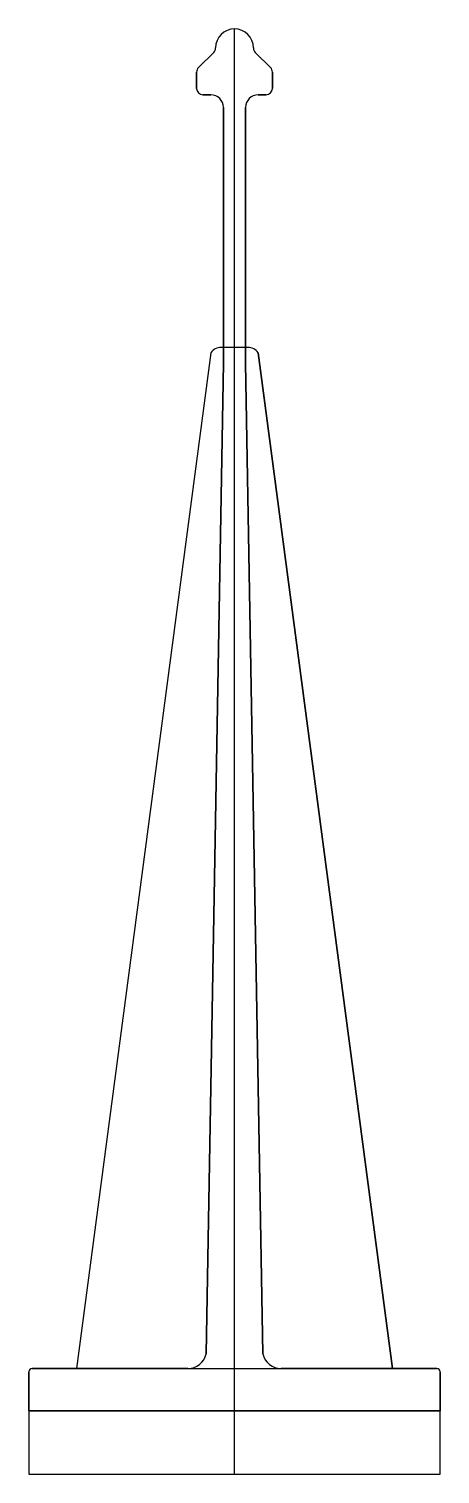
# Model space of a CAD drawing. Extents: x -32 to 32, y 0 to 229.
import ezdxf

# ---------------------------------------------------------------- set-up
doc = ezdxf.new("R2010")
doc.units = 0
doc.layers.get('0').update_dxf_attribs({"linetype": 'CONTINUOUS'})

msp = doc.modelspace()

# ---------------------------------------------------------------- linework, layer by layer
at = {"linetype": 'CONTINUOUS'}
for p, q in [((0, 0), (0, 228.57)), ((-5.71, 222.44), (-3.29, 224.86)), ((-3.29, 224.86), (-5.71, 222.44)), ((3.29, 224.86), (5.71, 222.44)), ((5.71, 222.44), (3.29, 224.86)), ((-6, 219.15), (-6, 221.74)), ((-6, 221.74), (-6, 219.15)), ((6, 221.74), (6, 219.15)), ((6, 219.15), (6, 221.74)), ((-3.75, 218.15), (-5, 218.15)), ((-5, 218.15), (-3.75, 218.15)), ((5, 218.15), (3.75, 218.15)), ((3.75, 218.15), (5, 218.15)), ((-1.75, 175.69), (-1.75, 216.15)), ((-1.75, 216.15), (-1.75, 175.69)), ((1.75, 216.15), (1.75, 175.69)), ((1.75, 175.69), (1.75, 216.15)), ((-3.75, 177.35), (-25, 16.7)), ((-3.75, 177.35), (-25, 16.7)), ((2.11, 178.2), (-2.11, 178.2)), ((3.75, 177.35), (25, 16.7)), ((25, 16.7), (3.75, 177.35)), ((-4.47, 19.02), (-1.75, 175.69)), ((-1.75, 175.69), (-4.47, 19.02)), ((1.75, 175.69), (4.47, 19.02)), ((4.47, 19.02), (1.75, 175.69)), ((-32.5, 10), (-32.5, 16.2)), ((-32.5, 16.2), (-32.5, 10)), ((-32, 16.7), (-7.39, 16.7)), ((-7.39, 16.7), (-32, 16.7)), ((-25, 16.7), (25, 16.7)), ((7.39, 16.7), (32, 16.7)), ((32, 16.7), (7.39, 16.7)), ((32.5, 16.2), (32.5, 10)), ((32.5, 10), (32.5, 16.2)), ((0, 10), (-32.5, 10)), ((32.5, 10), (-32.5, 10)), ((-32.5, 10), (-32.5, 0)), ((-32.5, 10), (32.5, 10)), ((32.5, 10), (0, 10)), ((32.5, 0), (32.5, 10)), ((-32.5, 0), (32.5, 0)), ((-32.5, 0), (32.5, 0))]:
    msp.add_line(p, q, dxfattribs=at)
for centre, radius, start, end in [((0, 225.57), 3, 0, 180), ((0, 225.57), 3, 0, 180), ((-4, 225.56), 1, 315.2336, 0.3313), ((-4, 225.56), 1, 315.2336, 0.3313), ((4, 225.56), 1, 179.6687, 224.7664), ((4, 225.56), 1, 179.6687, 224.7664), ((-5, 221.74), 1, 135.2342, 179.7587), ((-5, 221.74), 1, 135.2342, 179.7587), ((5, 221.74), 1, 0.2413, 44.7658), ((5, 221.74), 1, 0.2413, 44.7658), ((-5, 219.15), 1, 180, 270), ((-5, 219.15), 1, 180, 270), ((-3.75, 216.15), 2, 0, 90), ((-3.75, 216.15), 2, 0, 90), ((3.75, 216.15), 2, 90, 180), ((3.75, 216.15), 2, 90, 180), ((5, 219.15), 1, 270, 0), ((5, 219.15), 1, 270, 0), ((-2.11, 176.2), 2, 89.8943, 144.9005), ((-2.11, 176.2), 2, 89.8943, 144.9005), ((2.11, 176.2), 2, 35.0995, 90.1057), ((2.11, 176.2), 2, 35.0995, 90.1057), ((-7.39, 19.7), 3, 270.0366, 346.8991), ((-7.39, 19.7), 3, 270.0366, 346.8991), ((7.39, 19.7), 3, 193.1009, 269.9634), ((7.39, 19.7), 3, 193.1009, 269.9634), ((-32, 16.2), 0.5, 90, 180), ((-32, 16.2), 0.5, 90, 180), ((32, 16.2), 0.5, 0, 90), ((32, 16.2), 0.5, 0, 90)]:
    msp.add_arc(centre, radius, start, end, dxfattribs=at)

doc.saveas('drawing.dxf')
